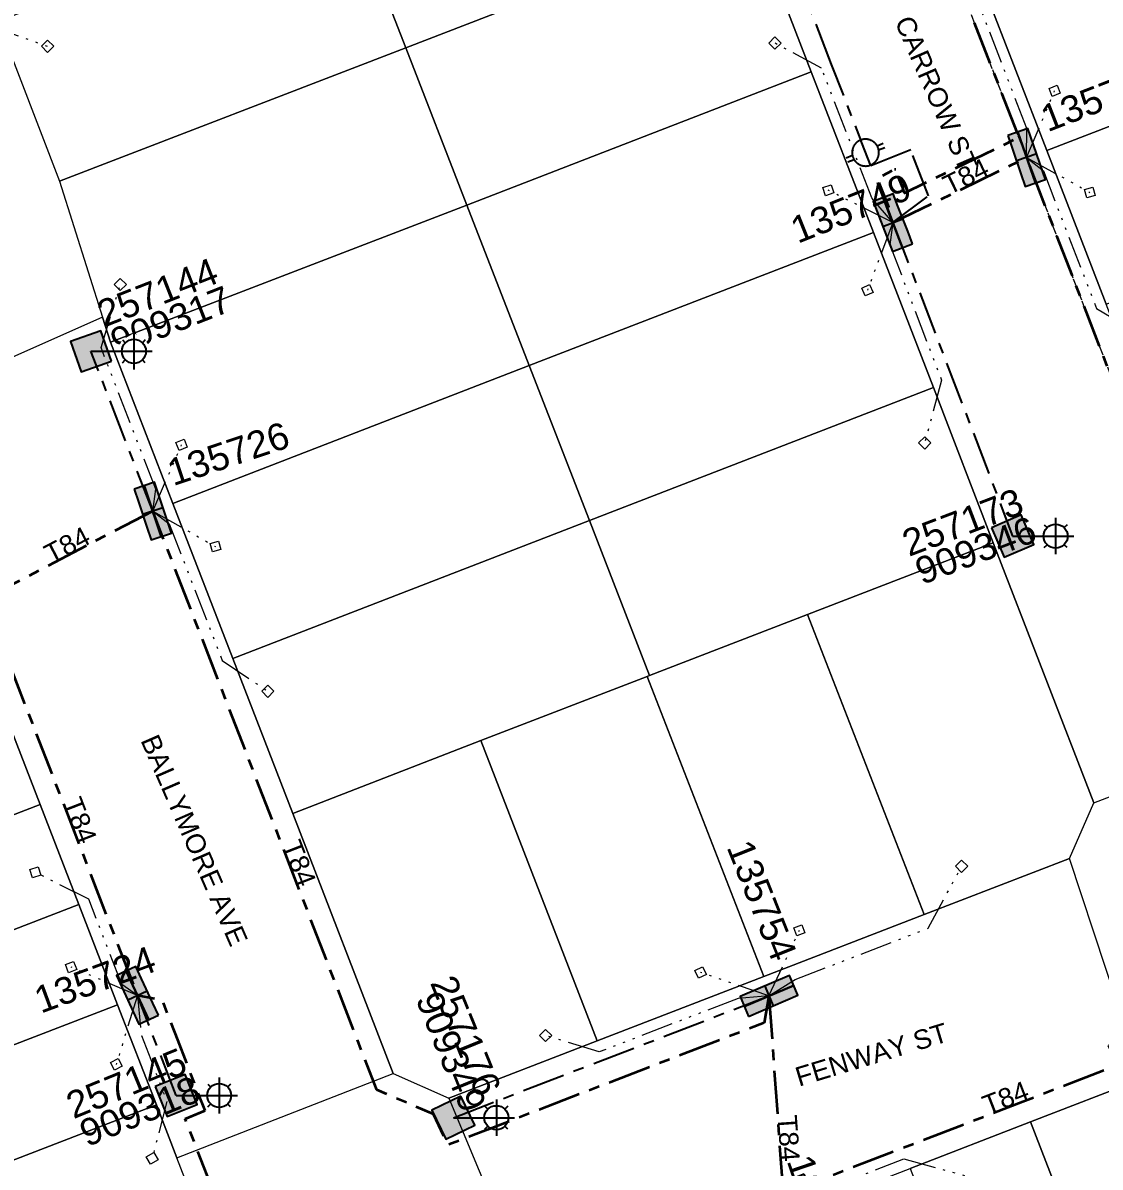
# Model space of a CAD drawing. Header units: metres. Extents: x 0 to 311505, y 0 to 6270811.
# Drawn here: x 310510.9 to 310611.2, y 6270269.2 to 6270375.8 of the extents above; entities that cross this region are included whole.
import ezdxf
from ezdxf import colors
from ezdxf.entities.mleader import LeaderData, LeaderLine
from ezdxf.enums import TextEntityAlignment as Align
from ezdxf.math import Vec2, Vec3

# ---------------------------------------------------------------- set-up
doc = ezdxf.new("R2010")
doc.units = ezdxf.units.M
for name, pattern in [('Cable Exist OH', [1, 1, 0]), ('Cable Exist UG', [7, 4, -1, 1, -1]), ('PHANTOMX2', [6.6, 3, -0.75, 0.2, -0.75, 0.2, -0.75, 0.2, -0.75])]:
    doc.linetypes.add(name, pattern=pattern)
doc.layers.get('0').update_dxf_attribs({"color": 6})
for name, color, linetype, lineweight in [('_User_LV_Exist', 5, 'Continuous', 35), ('Cadastre Land Parcels_SP_EXT', 118, 'Continuous', 15), ('Cadastre Roads_SP_EXT', 218, 'Continuous', 15), ('Mains_LV_EXT', 163, 'Continuous', 25), ('Mains_LV_SL_EXT', 135, 'Continuous', 25), ('Services_SP_EXT', 42, 'PHANTOMX2', 20)]:
    doc.layers.add(name, color=color, linetype=linetype, lineweight=lineweight)
doc.layers.add('Cadastre Roads_SP_NEW', color=214, linetype='Continuous', lineweight=15, transparency=0.65)
for name, color, linetype in [('Equip_LV_EXT', 7, 'Continuous'), ('Equip_SP_SL_EXT', 7, 'Continuous'), ('Notes', 7, 'Continuous'), ('SupportsUG_SP_LV_EXT', 7, 'Continuous'), ('SupportsUG_SP_LV_SL_EXT', 7, 'Continuous')]:
    doc.layers.add(name, color=color, linetype=linetype)
doc.styles.add('COLUMN_LABEL', font='arial.ttf', dxfattribs={"height": 2})
doc.styles.add('iecARIAL', font='arial.ttf', dxfattribs={"height": 2})
doc.styles.add('POLE_LABEL', font='arial.ttf', dxfattribs={"height": 2})
doc.styles.add('SL_LABEL', font='arial.ttf', dxfattribs={"height": 2})
doc.styles.get("Standard").update_dxf_attribs({"font": 'arial.ttf'})

# ---------------------------------------------------------------- blocks, each defined once
blk = doc.blocks.new('COLUMN_EXT')
blk.add_hatch(color=256).paths.add_polyline_path([(1.5, -1.5), (1.5, 1.5), (-1.5, 1.5), (-1.5, -1.5)])
blk.add_lwpolyline([(1.5, 1.5), (-1.5, 1.5), (-1.5, -1.5), (1.5, -1.5)], close=True)
at = {"flags": 1}
blk.add_attdef('Z', (-1.81, 2.35), '', height=0.2, rotation=180, dxfattribs=at)
at = {"flags": 9}
for tag, p in [('STREETNAME', (-1.81, 1.6)), ('LOCATION', (-1.81, 1.4)), ('SUBURB', (-1.81, 1.8)), ('LEGEND', (-1.81, 1.2)), ('USAGE', (-1.81, 1)), ('NOTES', (-1.81, 2)), ('COLUMN_TYPE', (-1.81, 0.4)), ('OWNED_BY', (-1.81, 0.6)), ('STATE', (-1.81, 0.8))]:
    blk.add_attdef(tag, text='', height=0.2, rotation=180, dxfattribs=at).set_placement(p, align=Align.MIDDLE_LEFT)
for tag, style, p in [('STRUCTURE_PLANT_NUMBER', 'POLE_LABEL', (-1.81, -0.03)), ('STREET_CODE', 'COLUMN_LABEL', (-1.81, 0.2))]:
    blk.add_attdef(tag, text='', height=0.2, rotation=180, dxfattribs=dict(at, style=style)).set_placement(p, align=Align.MIDDLE_LEFT)
at = {"style": 'COLUMN_LABEL', "width": 0.9, "flags": 8}
blk.add_attdef('ASSET_NUM', text='', height=2, rotation=270, dxfattribs=at).set_placement((2, -4), align=Align.MIDDLE_LEFT)
blk = doc.blocks.new('PILLAR_EXT')
blk.add_hatch(color=256).paths.add_polyline_path([(-2.5, 1), (-2.5, -1), (2.5, -1), (2.5, 1)])
for p, q in [((-2.5, 0), (2.5, 0)), ((0, 1), (0, -1))]:
    blk.add_line(p, q)
at = {"ltscale": 10}
blk.add_line((2.5, 0), (-2.5, 0), dxfattribs=at)
blk.add_lwpolyline([(-2.5, -1), (-1.25, -1), (1.25, -1), (2.5, -1), (2.5, 1), (-2.5, 1)], close=True)
at = {"width": 0.9, "flags": 8}
blk.add_attdef('ASSET_NUM', text='', height=2, rotation=90, dxfattribs=at).set_placement((-2, 4), align=Align.MIDDLE_LEFT)
for tag, p, flags in [('OWNED_BY', (0, -0.2), 9), ('STATE', (0, -0.4), 9), ('SUPPORT_TYPE', (0, -0.6), 9), ('USAGE', (0, -0.8), 9), ('LEGEND', (0, -1), 9), ('LOCATION', (0, -1.2), 9), ('STREETNAME', (0, -1.8), 9), ('SUBURB', (0, -2), 1), ('NOTES', (0, -1.4), 9), ('PARENT', (0, -1.6), 9)]:
    blk.add_attdef(tag, p, '', height=0.2, dxfattribs=dict(flags=flags))
blk = doc.blocks.new('SL_LANTERN_EXT')
at = {"flags": 9}
for tag, p in [('LRATECODE', (-7.4, 0)), ('LOUTREACHVOCAB', (-7.2, 0)), ('LOUTREACH', (-7, 0)), ('LANTNUMBER', (-6.6, 0)), ('LNEW', (-6.4, 0)), ('LMASTVOCAB', (-6.2, 0)), ('LMAST', (-6, 0)), ('LLAMPVOCAB', (-5.8, 0)), ('LLAMP', (-5.6, 0)), ('LEXIST', (-5.4, 0)), ('LCHARGE3PERCENT', (-5.2, 0)), ('LCHARGE3', (-5, 0)), ('LCHARGE2PERCENT', (-4.8, 0)), ('LCHARGE2', (-4.6, 0)), ('LCHARGE1PERCENT', (-4.4, 0)), ('LCHARGE1', (-4.2, 0)), ('LCATEGORY', (-4, 0)), ('LBRACKETVOCAB', (-3.8, 0)), ('LBRACKET', (-3.6, 0)), ('LKINGHEIGHT', (-3.4, 0)), ('CREPLACE', (-3.2, 0)), ('CREMOVE', (-3, 0)), ('CNUMBER', (-2.8, 0)), ('CNEW', (-2.6, 0)), ('CEXIST', (-2.4, 0)), ('USAGE', (-2.2, 0)), ('STATE', (-2, 0)), ('OWNED_BY', (-1.8, 0)), ('ORIENTATION', (-1.6, 0)), ('OPERATING_VOLTAGE', (-1.4, 0)), ('NO_PHASES', (-1.2, 0)), ('LANTERN_TYPE', (-1, 0)), ('LANTERN_PURPOSE', (-0.8, 0)), ('CONTROL_TYPE', (-0.6, 0)), ('CONSTRUCTED_VOLTAGE', (-0.4, 0))]:
    blk.add_attdef(tag, text='', height=0.001, rotation=270, dxfattribs=at).set_placement(p, align=Align.MIDDLE_LEFT)
at = {"style": 'SL_LABEL', "flags": 9}
blk.add_attdef('STREET_CODE', text='', height=0.001, rotation=270, dxfattribs=at).set_placement((0, 0), align=Align.MIDDLE_LEFT)
at = {"flags": 1}
blk.add_attdef('Z', (0, 0), '', height=0.001, rotation=270, dxfattribs=at)
at = {"width": 0.9}
blk.add_attdef('LNUMBER', text='', height=1, dxfattribs=at).set_placement((7, -1), align=Align.MIDDLE_LEFT)
at = {"flags": 9}
for tag, p in [('LREMOVE', (0, -7.6)), ('LREPLACE', (0, -7.8)), ('LTYPE', (0, -8)), ('LTYPEVOCAB', (0, -8.2)), ('LEGEND', (0, -8.4)), ('SUBURB', (0, -8.6)), ('STREETNAME', (0, -8.8)), ('LOCATION', (0, -9)), ('NOTES', (0, -9.2)), ('MAINTAINED_BY', (0, -9.86))]:
    blk.add_attdef(tag, text='', height=0.001, dxfattribs=at).set_placement(p, align=Align.MIDDLE_LEFT)
blk.add_attdef('OPERATED_BY', (0, -9.61), '', height=0.001, dxfattribs=at)
at = {"transparency": 33554687}
blk.add_wipeout([(5.69, 0), (5.06, -1.06), (4, -1.69), (2.94, -1.06), (2.31, 0), (2.94, 1.06), (4, 1.69), (5.06, 1.06)], dxfattribs=at)
for p, q in [((4, 1.69), (4, 0)), ((0, 0), (4, 0)), ((2.94, 1.06), (3.2, 0.8)), ((5.06, 1.06), (4.8, 0.8)), ((2.94, -1.06), (3.2, -0.8)), ((4, 0), (5.69, 0)), ((4, 0), (4, -1.69)), ((5.06, -1.06), (4.8, -0.8))]:
    blk.add_line(p, q)
blk.add_circle((4, 0), 1.12)
blk = doc.blocks.new('CCP_EXT')
at = {"flags": 9}
for tag, p in [('STATE', (0, -1.8)), ('LEGEND', (0, -1.4)), ('LIFE_SUPPORT', (0, -1.6)), ('NOTES', (0, -2))]:
    blk.add_attdef(tag, text='', height=0.2, dxfattribs=at).set_placement(p, align=Align.MIDDLE_LEFT)
at = {"transparency": 33554687}
blk.add_wipeout([(0, 0.57), (0.57, 0), (0, -0.57), (-0.57, 0)], dxfattribs=at)
blk.add_lwpolyline([(-0.57, 0), (0, 0.57), (0.57, 0), (0, -0.57), (-0.57, 0)])
at = {"flags": 1}
blk.add_attdef('Z', (0, 0), '', height=0.2, dxfattribs=at)
at = {"flags": 9}
for tag, p in [('CCP_TYPE', (0, 0)), ('CONSTRUCTED_VOLTAGE', (0, -0.2)), ('OPERATING_VOLTAGE', (0, -0.6)), ('ORIENTATION', (0, -0.8)), ('OWNED_BY', (0, -1)), ('NO_PHASES', (0, -0.4)), ('USAGE', (0, -1.2))]:
    blk.add_attdef(tag, text='', height=0.2, dxfattribs=at).set_placement(p, align=Align.MIDDLE_LEFT)
blk = doc.blocks.new('LV_UG_LINKS_OPEN_EXT')
at = {"layer": 'Equip_LV_EXT'}
for tag, height, flags, p in [('NO_PHASES', 0.167, 9, (3.17, -2)), ('OPERATING_VOLTAGE', 0.2, 9, (3, -2.6)), ('ORIENTATION', 0.2, 9, (3, -2.8)), ('STATE', 0.2, 9, (3, -3)), ('SWITCH_TYPE', 0.2, 9, (3, -3.2)), ('OWNED_BY', 0.2, 9, (3, -3.8)), ('OPERATED_BY', 0.2, 9, (3, -4)), ('USAGE', 0.2, 9, (3, -3.4)), ('NOTES', 0.2, 9, (3, -3.6)), ('MAINTAINED_BY', 0.2, 9, (3, -4.2)), ('TYPE', 0.2, 9, (3, -4.6)), ('Z', 0.2, 1, (3, -4.8)), ('NUMBER_OF_PHASES', 0.2, 9, (3, -4.4))]:
    blk.add_attdef(tag, text='', height=height, dxfattribs=dict(at, flags=flags)).set_placement(p, align=Align.MIDDLE_LEFT)
at = {"transparency": 33554687}
blk.add_wipeout([(4, 1.25), (3.97, 1.25), (3.94, 1.25), (3.91, 1.25), (3.88, 1.24), (3.85, 1.24), (3.82, 1.24), (3.79, 1.23), (3.76, 1.23), (3.73, 1.22), (3.7, 1.21), (3.67, 1.2), (3.64, 1.2), (3.61, 1.19), (3.58, 1.18), (3.55, 1.17), (3.52, 1.15), (3.49, 1.14), (3.47, 1.13), (3.44, 1.12), (3.41, 1.1), (3.38, 1.09), (3.36, 1.07), (3.33, 1.06), (3.31, 1.04), (3.28, 1.02), (3.26, 1), (3.23, 0.99), (3.21, 0.97), (3.18, 0.95), (3.16, 0.93), (3.14, 0.91), (3.12, 0.88), (3.09, 0.86), (3.07, 0.84), (3.05, 0.82), (3.03, 0.79), (3.01, 0.77), (3, 0.74), (2.98, 0.72), (2.96, 0.69), (2.94, 0.67), (2.93, 0.64), (2.91, 0.62), (2.9, 0.59), (2.88, 0.56), (2.87, 0.53), (2.86, 0.51), (2.85, 0.48), (2.83, 0.45), (2.82, 0.42), (2.81, 0.39), (2.8, 0.36), (2.8, 0.33), (2.79, 0.3), (2.78, 0.27), (2.77, 0.24), (2.77, 0.21), (2.76, 0.18), (2.76, 0.15), (2.76, 0.12), (2.75, 0.09), (2.75, 0.06), (2.75, 0.03), (2.75, 0), (2.75, -0.03), (2.75, -0.06), (2.75, -0.09), (2.76, -0.12), (2.76, -0.15), (2.76, -0.18), (2.77, -0.21), (2.77, -0.24), (2.78, -0.27), (2.79, -0.3), (2.8, -0.33), (2.8, -0.36), (2.81, -0.39), (2.82, -0.42), (2.83, -0.45), (2.85, -0.48), (2.86, -0.51), (2.87, -0.53), (2.88, -0.56), (2.9, -0.59), (2.91, -0.62), (2.93, -0.64), (2.94, -0.67), (2.96, -0.69), (2.98, -0.72), (3, -0.74), (3.01, -0.77), (3.03, -0.79), (3.05, -0.82), (3.07, -0.84), (3.09, -0.86), (3.12, -0.88), (3.14, -0.91), (3.16, -0.93), (3.18, -0.95), (3.21, -0.97), (3.23, -0.99), (3.26, -1), (3.28, -1.02), (3.31, -1.04), (3.33, -1.06), (3.36, -1.07), (3.38, -1.09), (3.41, -1.1), (3.44, -1.12), (3.47, -1.13), (3.49, -1.14), (3.52, -1.15), (3.55, -1.17), (3.58, -1.18), (3.61, -1.19), (3.64, -1.2), (3.67, -1.2), (3.7, -1.21), (3.73, -1.22), (3.76, -1.23), (3.79, -1.23), (3.82, -1.24), (3.85, -1.24), (3.88, -1.24), (3.91, -1.25), (3.94, -1.25), (3.97, -1.25), (4, -1.25), (4.03, -1.25), (4.06, -1.25), (4.09, -1.25), (4.12, -1.24), (4.15, -1.24), (4.18, -1.24), (4.21, -1.23), (4.24, -1.23), (4.27, -1.22), (4.3, -1.21), (4.33, -1.2), (4.36, -1.2), (4.39, -1.19), (4.42, -1.18), (4.45, -1.17), (4.48, -1.15), (4.51, -1.14), (4.53, -1.13), (4.56, -1.12), (4.59, -1.1), (4.62, -1.09), (4.64, -1.07), (4.67, -1.06), (4.69, -1.04), (4.72, -1.02), (4.74, -1), (4.77, -0.99), (4.79, -0.97), (4.82, -0.95), (4.84, -0.93), (4.86, -0.91), (4.88, -0.88), (4.91, -0.86), (4.93, -0.84), (4.95, -0.82), (4.97, -0.79), (4.99, -0.77), (5, -0.74), (5.02, -0.72), (5.04, -0.69), (5.06, -0.67), (5.07, -0.64), (5.09, -0.62), (5.1, -0.59), (5.12, -0.56), (5.13, -0.53), (5.14, -0.51), (5.15, -0.48), (5.17, -0.45), (5.18, -0.42), (5.19, -0.39), (5.2, -0.36), (5.2, -0.33), (5.21, -0.3), (5.22, -0.27), (5.23, -0.24), (5.23, -0.21), (5.24, -0.18), (5.24, -0.15), (5.24, -0.12), (5.25, -0.09), (5.25, -0.06), (5.25, -0.03), (5.25, 0), (5.25, 0.03), (5.25, 0.06), (5.25, 0.09), (5.24, 0.12), (5.24, 0.15), (5.24, 0.18), (5.23, 0.21), (5.23, 0.24), (5.22, 0.27), (5.21, 0.3), (5.2, 0.33), (5.2, 0.36), (5.19, 0.39), (5.18, 0.42), (5.17, 0.45), (5.15, 0.48), (5.14, 0.51), (5.13, 0.53), (5.12, 0.56), (5.1, 0.59), (5.09, 0.62), (5.07, 0.64), (5.06, 0.67), (5.04, 0.69), (5.02, 0.72), (5, 0.74), (4.99, 0.77), (4.97, 0.79), (4.95, 0.82), (4.93, 0.84), (4.91, 0.86), (4.88, 0.88), (4.86, 0.91), (4.84, 0.93), (4.82, 0.95), (4.79, 0.97), (4.77, 0.99), (4.74, 1), (4.72, 1.02), (4.69, 1.04), (4.67, 1.06), (4.64, 1.07), (4.62, 1.09), (4.59, 1.1), (4.56, 1.12), (4.53, 1.13), (4.51, 1.14), (4.48, 1.15), (4.45, 1.17), (4.42, 1.18), (4.39, 1.19), (4.36, 1.2), (4.33, 1.2), (4.3, 1.21), (4.27, 1.22), (4.24, 1.23), (4.21, 1.23), (4.18, 1.24), (4.15, 1.24), (4.12, 1.24), (4.09, 1.25), (4.06, 1.25), (4.03, 1.25)], dxfattribs=at).dxf.layer = 'Equip_LV_EXT'
at = {"layer": 'Equip_LV_EXT'}
for p, q in [((3.79, 1.86), (3.79, 1.23)), ((4.21, 1.86), (4.21, 1.23)), ((3.79, -1.23), (3.79, -1.86)), ((4.21, -1.23), (4.21, -1.86))]:
    blk.add_line(p, q, dxfattribs=at)
at = {"layer": 'Equip_LV_EXT', "flags": 128}
blk.add_lwpolyline([(4, 1.25), (3.97, 1.25), (3.94, 1.25), (3.91, 1.25), (3.88, 1.24), (3.85, 1.24), (3.82, 1.24), (3.79, 1.23), (3.76, 1.23), (3.73, 1.22), (3.7, 1.21), (3.67, 1.2), (3.64, 1.2), (3.61, 1.19), (3.58, 1.18), (3.55, 1.17), (3.52, 1.15), (3.49, 1.14), (3.47, 1.13), (3.44, 1.12), (3.41, 1.1), (3.38, 1.09), (3.36, 1.07), (3.33, 1.06), (3.31, 1.04), (3.28, 1.02), (3.26, 1), (3.23, 0.99), (3.21, 0.97), (3.18, 0.95), (3.16, 0.93), (3.14, 0.91), (3.12, 0.88), (3.09, 0.86), (3.07, 0.84), (3.05, 0.82), (3.03, 0.79), (3.01, 0.77), (3, 0.74), (2.98, 0.72), (2.96, 0.69), (2.94, 0.67), (2.93, 0.64), (2.91, 0.62), (2.9, 0.59), (2.88, 0.56), (2.87, 0.53), (2.86, 0.51), (2.85, 0.48), (2.83, 0.45), (2.82, 0.42), (2.81, 0.39), (2.8, 0.36), (2.8, 0.33), (2.79, 0.3), (2.78, 0.27), (2.77, 0.24), (2.77, 0.21), (2.76, 0.18), (2.76, 0.15), (2.76, 0.12), (2.75, 0.09), (2.75, 0.06), (2.75, 0.03), (2.75, 0), (2.75, -0.03), (2.75, -0.06), (2.75, -0.09), (2.76, -0.12), (2.76, -0.15), (2.76, -0.18), (2.77, -0.21), (2.77, -0.24), (2.78, -0.27), (2.79, -0.3), (2.8, -0.33), (2.8, -0.36), (2.81, -0.39), (2.82, -0.42), (2.83, -0.45), (2.85, -0.48), (2.86, -0.51), (2.87, -0.53), (2.88, -0.56), (2.9, -0.59), (2.91, -0.62), (2.93, -0.64), (2.94, -0.67), (2.96, -0.69), (2.98, -0.72), (3, -0.74), (3.01, -0.77), (3.03, -0.79), (3.05, -0.82), (3.07, -0.84), (3.09, -0.86), (3.12, -0.88), (3.14, -0.91), (3.16, -0.93), (3.18, -0.95), (3.21, -0.97), (3.23, -0.99), (3.26, -1), (3.28, -1.02), (3.31, -1.04), (3.33, -1.06), (3.36, -1.07), (3.38, -1.09), (3.41, -1.1), (3.44, -1.12), (3.47, -1.13), (3.49, -1.14), (3.52, -1.15), (3.55, -1.17), (3.58, -1.18), (3.61, -1.19), (3.64, -1.2), (3.67, -1.2), (3.7, -1.21), (3.73, -1.22), (3.76, -1.23), (3.79, -1.23), (3.82, -1.24), (3.85, -1.24), (3.88, -1.24), (3.91, -1.25), (3.94, -1.25), (3.97, -1.25), (4, -1.25), (4.03, -1.25), (4.06, -1.25), (4.09, -1.25), (4.12, -1.24), (4.15, -1.24), (4.18, -1.24), (4.21, -1.23), (4.24, -1.23), (4.27, -1.22), (4.3, -1.21), (4.33, -1.2), (4.36, -1.2), (4.39, -1.19), (4.42, -1.18), (4.45, -1.17), (4.48, -1.15), (4.51, -1.14), (4.53, -1.13), (4.56, -1.12), (4.59, -1.1), (4.62, -1.09), (4.64, -1.07), (4.67, -1.06), (4.69, -1.04), (4.72, -1.02), (4.74, -1), (4.77, -0.99), (4.79, -0.97), (4.82, -0.95), (4.84, -0.93), (4.86, -0.91), (4.88, -0.88), (4.91, -0.86), (4.93, -0.84), (4.95, -0.82), (4.97, -0.79), (4.99, -0.77), (5, -0.74), (5.02, -0.72), (5.04, -0.69), (5.06, -0.67), (5.07, -0.64), (5.09, -0.62), (5.1, -0.59), (5.12, -0.56), (5.13, -0.53), (5.14, -0.51), (5.15, -0.48), (5.17, -0.45), (5.18, -0.42), (5.19, -0.39), (5.2, -0.36), (5.2, -0.33), (5.21, -0.3), (5.22, -0.27), (5.23, -0.24), (5.23, -0.21), (5.24, -0.18), (5.24, -0.15), (5.24, -0.12), (5.25, -0.09), (5.25, -0.06), (5.25, -0.03), (5.25, 0), (5.25, 0.03), (5.25, 0.06), (5.25, 0.09), (5.24, 0.12), (5.24, 0.15), (5.24, 0.18), (5.23, 0.21), (5.23, 0.24), (5.22, 0.27), (5.21, 0.3), (5.2, 0.33), (5.2, 0.36), (5.19, 0.39), (5.18, 0.42), (5.17, 0.45), (5.15, 0.48), (5.14, 0.51), (5.13, 0.53), (5.12, 0.56), (5.1, 0.59), (5.09, 0.62), (5.07, 0.64), (5.06, 0.67), (5.04, 0.69), (5.02, 0.72), (5, 0.74), (4.99, 0.77), (4.97, 0.79), (4.95, 0.82), (4.93, 0.84), (4.91, 0.86), (4.88, 0.88), (4.86, 0.91), (4.84, 0.93), (4.82, 0.95), (4.79, 0.97), (4.77, 0.99), (4.74, 1), (4.72, 1.02), (4.69, 1.04), (4.67, 1.06), (4.64, 1.07), (4.62, 1.09), (4.59, 1.1), (4.56, 1.12), (4.53, 1.13), (4.51, 1.14), (4.48, 1.15), (4.45, 1.17), (4.42, 1.18), (4.39, 1.19), (4.36, 1.2), (4.33, 1.2), (4.3, 1.21), (4.27, 1.22), (4.24, 1.23), (4.21, 1.23), (4.18, 1.24), (4.15, 1.24), (4.12, 1.24), (4.09, 1.25), (4.06, 1.25), (4.03, 1.25)], close=True, dxfattribs=at)
at = {"layer": 'Equip_LV_EXT', "flags": 9}
for tag, p in [('ACTUAL_STATUS', (3.17, -1.67)), ('CONSTRUCTED_VOLTAGE', (3.17, -1.83))]:
    blk.add_attdef(tag, text='', height=0.167, dxfattribs=at).set_placement(p, align=Align.MIDDLE_LEFT)

msp = doc.modelspace()

# ---------------------------------------------------------------- linework, layer by layer
at = {"layer": '_User_LV_Exist', "linetype": 'Cable Exist UG', "flags": 128}
for points in [[(310522.97, 6270330.34), (310509.05, 6270323.07), (310509.05, 6270323.07), (310507.25, 6270327.74), (310505.17, 6270326.8), (310507.07, 6270322.66)], [(310581.64, 6270266.74), (310599.31, 6270273.56), (310599.31, 6270273.56), (310603.96, 6270275.36), (310612.73, 6270278.75), (310611.95, 6270280.59), (310611.95, 6270280.59), (310613.69, 6270281.26), (310625.21, 6270285.71), (310627.08, 6270284.29)], [(310580.33, 6270285.19), (310581.64, 6270266.74)]]:
    msp.add_lwpolyline(points, dxfattribs=at)
at = {"layer": 'Cadastre Land Parcels_SP_EXT', "linetype": 'Continuous'}
for points in [[(310578.62, 6270385.89), (310572.85, 6270400.81), (310540.73, 6270388.38), (310546.52, 6270373.47), (310578.62, 6270385.89)], [(310636.34, 6270375.55), (310630.55, 6270390.46), (310600.42, 6270378.85), (310606.19, 6270363.92), (310636.34, 6270375.55)], [(310546.52, 6270373.47), (310540.73, 6270388.38), (310508.54, 6270375.93), (310514.29, 6270361.06), (310546.52, 6270373.47)], [(310584.27, 6270371.25), (310578.62, 6270385.89), (310546.52, 6270373.47), (310552.21, 6270358.84), (310584.27, 6270371.25)], [(310641.89, 6270361.26), (310636.34, 6270375.55), (310606.19, 6270363.92), (310611.71, 6270349.62), (310641.89, 6270361.26)], [(310552.21, 6270358.84), (310546.52, 6270373.47), (310514.29, 6270361.06), (310518.28, 6270348.4), (310519.02, 6270346.06), (310552.21, 6270358.84)], [(310590.05, 6270356.28), (310584.27, 6270371.25), (310552.21, 6270358.84), (310558.01, 6270343.89), (310590.05, 6270356.28)], [(310558.01, 6270343.89), (310552.21, 6270358.84), (310519.02, 6270346.06), (310524.83, 6270331.05), (310558.01, 6270343.89)], [(310595.63, 6270341.85), (310590.05, 6270356.28), (310558.01, 6270343.89), (310563.61, 6270329.47), (310595.63, 6270341.85)], [(310563.61, 6270329.47), (310558.01, 6270343.89), (310524.83, 6270331.05), (310530.41, 6270316.61), (310563.61, 6270329.47)], [(310583.9, 6270320.71), (310601.21, 6270327.4), (310595.63, 6270341.85), (310563.61, 6270329.47), (310569.22, 6270315.04), (310583.9, 6270320.71)], [(310553.5, 6270308.97), (310568.99, 6270314.95), (310569.22, 6270315.04), (310563.61, 6270329.47), (310530.41, 6270316.61), (310536, 6270302.17), (310553.5, 6270308.97)], [(310608.29, 6270297.99), (310610.57, 6270303.16), (310601.21, 6270327.4), (310583.9, 6270320.71), (310594.76, 6270292.76), (310608.29, 6270297.99)], [(310594.76, 6270292.76), (310583.9, 6270320.71), (310569.22, 6270315.04), (310568.99, 6270314.95), (310579.85, 6270287), (310594.76, 6270292.76)], [(310579.85, 6270287), (310568.99, 6270314.95), (310553.5, 6270308.97), (310564.35, 6270281.02), (310579.85, 6270287)], [(310512.49, 6270303.01), (310508.89, 6270312.34), (310480.91, 6270301.54), (310484.51, 6270292.22), (310512.49, 6270303.01)], [(310564.35, 6270281.02), (310553.5, 6270308.97), (310536, 6270302.17), (310545.36, 6270277.97), (310550.53, 6270275.68), (310564.35, 6270281.02)], [(310516.1, 6270293.69), (310512.49, 6270303.01), (310484.51, 6270292.22), (310488.12, 6270282.9), (310516.1, 6270293.69)], [(310519.7, 6270284.37), (310516.1, 6270293.69), (310488.12, 6270282.9), (310491.72, 6270273.58), (310519.7, 6270284.37)], [(310523.31, 6270275.05), (310519.7, 6270284.37), (310491.72, 6270273.58), (310495.33, 6270264.26), (310523.31, 6270275.05)], [(310626.7, 6270247.54), (310615.12, 6270277.5), (310604.67, 6270273.46), (310616.26, 6270243.51), (310626.7, 6270247.54)], [(310526.91, 6270265.72), (310525.22, 6270270.1), (310523.31, 6270275.05), (310495.33, 6270264.26), (310498.93, 6270254.93), (310526.91, 6270265.72)], [(310616.26, 6270243.51), (310604.67, 6270273.46), (310593.46, 6270269.13), (310605.04, 6270239.17), (310616.26, 6270243.51)]]:
    msp.add_lwpolyline(points, close=True, dxfattribs=at)
at = {"layer": 'Services_SP_EXT'}
for points in [[(310604.31, 6270363.27), (310604.34, 6270365.97), (310604.34, 6270365.97), (310599.52, 6270378.45), (310600.86, 6270383.81)], [(310581.64, 6270266.74), (310584.1, 6270266.62), (310584.1, 6270266.62), (310592.89, 6270270.01), (310599.04, 6270268.34)]]:
    msp.add_lwpolyline(points, dxfattribs=at)

# ---------------------------------------------------------------- block references
at = {"layer": 'SupportsUG_SP_LV_EXT'}
ref = msp.add_blockref('PILLAR_EXT', (310604.31, 6270363.27), dxfattribs=dict(at, rotation=289.0955451402226))
ref.add_attrib('ASSET_NUM', '135750', dxfattribs={"layer": '0', "height": 2.5, "rotation": 21.2225, "style": 'iecARIAL'}).set_placement((310605.81, 6270366.77), align=Align.MIDDLE_LEFT)
ref = msp.add_blockref('PILLAR_EXT', (310591.86, 6270357.2), dxfattribs=dict(at, rotation=111.3279128891068))
ref.add_attrib('ASSET_NUM', '135749', dxfattribs={"layer": '0', "height": 2.5, "rotation": 21.7595, "style": 'iecARIAL'}).set_placement((310593.36, 6270360.7), align=Align.MIDDLE_RIGHT)
ref = msp.add_blockref('PILLAR_EXT', (310522.97, 6270330.34), dxfattribs=dict(at, rotation=288.5152123466505))
ref.add_attrib('ASSET_NUM', '135726', dxfattribs={"layer": '0', "height": 2.5, "rotation": 18.5152, "style": 'iecARIAL'}).set_placement((310524.47, 6270333.84), align=Align.MIDDLE_LEFT)
ref = msp.add_blockref('PILLAR_EXT', (310580.33, 6270285.19), dxfattribs=dict(at, rotation=23.15761145077932))
ref.add_attrib('ASSET_NUM', '135754', dxfattribs={"layer": '0', "height": 2.5, "rotation": 291.7288, "style": 'iecARIAL'}).set_placement((310581.83, 6270288.69), align=Align.MIDDLE_RIGHT)
ref = msp.add_blockref('PILLAR_EXT', (310521.54, 6270285.24), dxfattribs=dict(at, rotation=114.9089495458775))
ref.add_attrib('ASSET_NUM', '135724', dxfattribs={"layer": '0', "height": 2.5, "rotation": 20.2808, "style": 'iecARIAL'}).set_placement((310523.04, 6270288.74), align=Align.MIDDLE_RIGHT)
ref = msp.add_blockref('PILLAR_EXT', (310581.64, 6270266.74), dxfattribs=dict(at, rotation=201.7083708953865))
ref.add_attrib('ASSET_NUM', '135755', dxfattribs={"layer": '0', "height": 2.5, "rotation": 288.8835, "style": 'iecARIAL'}).set_placement((310583.14, 6270270.24), align=Align.MIDDLE_LEFT)
at = {"layer": 'SupportsUG_SP_LV_SL_EXT'}
ref = msp.add_blockref('COLUMN_EXT', (310517.21, 6270345.22), dxfattribs=dict(at, rotation=289.5041206366261))
ref.add_attrib('ASSET_NUM', '909317', dxfattribs={"layer": '0', "height": 2.5, "rotation": 21.4262, "style": 'COLUMN_LABEL'}).set_placement((310519.21, 6270345.97), align=Align.MIDDLE_LEFT)
ref = msp.add_blockref('COLUMN_EXT', (310603.01, 6270328.01), dxfattribs=dict(at, rotation=113.2280977921446))
ref.add_attrib('ASSET_NUM', '909346', dxfattribs={"layer": '0', "height": 2.5, "rotation": 20.8271, "style": 'COLUMN_LABEL'}).set_placement((310605.01, 6270328.76), align=Align.MIDDLE_RIGHT)
ref = msp.add_blockref('COLUMN_EXT', (310550.95, 6270273.85), dxfattribs=dict(at, rotation=25.68936668208486))
ref.add_attrib('ASSET_NUM', '909349', dxfattribs={"layer": '0', "height": 2.5, "rotation": 292.1334, "style": 'COLUMN_LABEL'}).set_placement((310552.95, 6270274.6), align=Align.MIDDLE_RIGHT)
ref = msp.add_blockref('COLUMN_EXT', (310525.15, 6270275.92), dxfattribs=dict(at, rotation=111.9129607714317))
ref.add_attrib('ASSET_NUM', '909318', dxfattribs={"layer": '0', "height": 2.5, "rotation": 22.2547, "style": 'COLUMN_LABEL'}).set_placement((310527.15, 6270276.67), align=Align.MIDDLE_RIGHT)

# ---------------------------------------------------------------- texts
at = {"layer": 'Cadastre Roads_SP_EXT'}
for s, rotation, p in [('CARROW ST', 293.5129, (310592, 6270375.94)), ('BALLYMORE AVE', 293.5408, (310521.8, 6270309)), ('FENWAY ST', 16.9105, (310583.12, 6270276.73))]:
    msp.add_text(s, height=1.8, rotation=rotation, dxfattribs=at).set_placement(p)
at = {"layer": 'Mains_LV_EXT'}
for rotation, p in [(25.9931, (310597.09, 6270359.75)), (27.5794, (310513.49, 6270325.39)), (291.1454, (310514.58, 6270303.24)), (291.1457, (310534.99, 6270299.26)), (21.1205, (310600.65, 6270274.08)), (274.0403, (310581.12, 6270274.03))]:
    msp.add_text('T84', height=1.8, rotation=rotation, dxfattribs=at).set_placement(p)

# ---------------------------------------------------------------- next in the draw order: block references
at = {"layer": 'Equip_SP_SL_EXT'}
ref = msp.add_blockref('SL_LANTERN_EXT', (310517.21, 6270345.22), dxfattribs=at)
ref.add_attrib('ASSET_NUM', '257144', dxfattribs={"layer": '0', "height": 2.5, "rotation": 21.4262, "style": 'iecARIAL'}).set_placement((310518.71, 6270346.72), align=Align.BOTTOM_LEFT)
ref = msp.add_blockref('SL_LANTERN_EXT', (310603.01, 6270328.01), dxfattribs=at)
ref.add_attrib('ASSET_NUM', '257173', dxfattribs={"layer": '0', "height": 2.5, "rotation": 20.8271, "style": 'iecARIAL'}).set_placement((310604.51, 6270329.51), align=Align.BOTTOM_RIGHT)
ref = msp.add_blockref('SL_LANTERN_EXT', (310550.95, 6270273.85), dxfattribs=at)
ref.add_attrib('ASSET_NUM', '257176', dxfattribs={"layer": '0', "height": 2.5, "rotation": 292.1334, "style": 'iecARIAL'}).set_placement((310552.45, 6270275.35), align=Align.BOTTOM_RIGHT)
ref = msp.add_blockref('SL_LANTERN_EXT', (310525.15, 6270275.92), dxfattribs=at)
ref.add_attrib('ASSET_NUM', '257145', dxfattribs={"layer": '0', "height": 2.5, "rotation": 22.2547, "style": 'iecARIAL'}).set_placement((310526.65, 6270277.42), align=Align.BOTTOM_RIGHT)
at = {"layer": 'Services_SP_EXT'}
for p in [(310513.18, 6270373.63), (310580.88, 6270373.92), (310594.83, 6270336.69), (310533.68, 6270313.56), (310598.26, 6270297.27), (310559.54, 6270281.51)]:
    msp.add_blockref('CCP_EXT', p, dxfattribs=at)
for p, rotation in [((310606.92, 6270369.47), 247.0955451125624), ((310585.85, 6270360.22), 333.32791259907), ((310610.2, 6270360.02), 151.0955448793557), ((310589.49, 6270350.91), 69.32791278985286), ((310525.65, 6270336.51), 246.5152124130293), ((310528.82, 6270327.03), 150.5152122782201), ((310512.03, 6270296.7), 333.1968634000605), ((310583.16, 6270291.3), 245.1576116511573), ((310515.36, 6270287.88), 336.908949357428), ((310573.96, 6270287.37), 341.1576117491724), ((310522.91, 6270270.06), 75.3737292820979)]:
    msp.add_blockref('CCP_EXT', p, dxfattribs=dict(at, rotation=rotation))

# ---------------------------------------------------------------- next in the draw order: linework, layer by layer
at = {"layer": '_User_LV_Exist', "linetype": 'Cable Exist UG', "flags": 128}
for points in [[(310659.67, 6270315.65), (310645.27, 6270310.08), (310645.27, 6270310.08), (310632.33, 6270305.08), (310625.64, 6270308.05), (310615.51, 6270334.28), (310614.75, 6270336.24), (310614.75, 6270336.24), (310609.88, 6270348.86), (310604.48, 6270362.83)], [(310580.33, 6270285.19), (310579.87, 6270282.68), (310579.87, 6270282.68), (310565.61, 6270277.17), (310550.45, 6270271.31), (310549.1, 6270274.17), (310549.1, 6270274.17), (310543.82, 6270276.44), (310534.14, 6270301.46), (310522.97, 6270330.34)], [(310507.07, 6270322.66), (310521.54, 6270285.24)], [(310536.18, 6270247.38), (310534.87, 6270250.78), (310534.87, 6270250.78), (310532.44, 6270257.07), (310530.64, 6270261.73), (310525.99, 6270273.74), (310527.83, 6270274.52), (310527.83, 6270274.52), (310527.09, 6270276.44), (310525.29, 6270281.1), (310523.86, 6270284.78), (310521.54, 6270285.24)]]:
    msp.add_lwpolyline(points, dxfattribs=at)
at = {"layer": 'Cadastre Roads_SP_EXT', "linetype": 'Continuous'}
for points in [[(310627.18, 6270309.57), (310617.24, 6270335.31), (310611.71, 6270349.62), (310606.19, 6270363.92), (310600.42, 6270378.85), (310594.9, 6270393.15), (310589.37, 6270407.46), (310583.73, 6270422.06), (310578.19, 6270436.41), (310573.43, 6270448.73), (310556.82, 6270442.31), (310561.23, 6270430.89), (310567.06, 6270415.81), (310572.85, 6270400.81), (310578.62, 6270385.89), (310584.27, 6270371.25), (310590.05, 6270356.28), (310595.63, 6270341.85), (310601.21, 6270327.4), (310610.57, 6270303.16), (310627.18, 6270309.57)], [(310570.79, 6270260.37), (310582.23, 6270264.79), (310593.46, 6270269.13), (310604.67, 6270273.46), (310615.12, 6270277.5), (310611.7, 6270287.76), (310608.29, 6270297.99), (310594.76, 6270292.76), (310579.85, 6270287), (310564.35, 6270281.02), (310550.53, 6270275.68), (310554.69, 6270265.72), (310558.3, 6270255.54), (310570.79, 6270260.37)]]:
    msp.add_lwpolyline(points, close=True, dxfattribs=at)
at = {"layer": 'Mains_LV_SL_EXT', "color": 4, "linetype": 'Cable Exist UG'}
for points in [[(310591.86, 6270357.2), (310603.01, 6270328.01)], [(310522.97, 6270330.34), (310517.21, 6270345.22)], [(310525.15, 6270275.92), (310521.54, 6270285.24)], [(310550.95, 6270273.85), (310580.33, 6270285.19)]]:
    msp.add_lwpolyline(points, dxfattribs=at)
at = {"layer": 'Services_SP_EXT'}
for points in [[(310500.9, 6270390.18), (310502.91, 6270387.76), (310502.91, 6270387.76), (310507.61, 6270375.58), (310513.18, 6270373.63)], [(310604.31, 6270363.27), (310606.92, 6270369.47)], [(310604.31, 6270363.27), (310610.2, 6270360.02)], [(310604.31, 6270363.27), (310605.87, 6270362.02), (310605.87, 6270362.02), (310610.81, 6270349.22), (310615.91, 6270346.19)], [(310591.86, 6270357.2), (310585.85, 6270360.22)], [(310591.86, 6270357.2), (310589.49, 6270350.91)], [(310591.86, 6270357.2), (310591.58, 6270355.14), (310591.58, 6270355.14), (310596.39, 6270342.53), (310594.83, 6270336.69)], [(310522.97, 6270330.34), (310525.65, 6270336.51)], [(310522.97, 6270330.34), (310528.82, 6270327.03)], [(310522.97, 6270330.34), (310524.5, 6270329.16), (310524.5, 6270329.16), (310529.43, 6270316.42), (310533.68, 6270313.56)], [(310580.33, 6270285.19), (310582.76, 6270286.71), (310582.76, 6270286.71), (310595.15, 6270291.5), (310598.26, 6270297.27)], [(310521.54, 6270285.24), (310520.08, 6270286.26), (310520.08, 6270286.26), (310517.01, 6270294.19), (310512.03, 6270296.7)], [(310580.33, 6270285.19), (310583.16, 6270291.3)], [(310521.54, 6270285.24), (310515.36, 6270287.88)], [(310580.33, 6270285.19), (310573.96, 6270287.37)], [(310521.54, 6270285.24), (310521.91, 6270281.51), (310521.91, 6270281.51), (310524.29, 6270275.36), (310522.91, 6270270.06)], [(310580.33, 6270285.19), (310577.45, 6270284.96), (310577.45, 6270284.96), (310564.53, 6270279.97), (310559.54, 6270281.51)]]:
    msp.add_lwpolyline(points, dxfattribs=at)

# ---------------------------------------------------------------- next in the draw order: block references
msp.add_blockref('CCP_EXT', (310519.94, 6270351.44), dxfattribs=at)
at = {"layer": 'Services_SP_EXT', "rotation": 72.90894963745295}
msp.add_blockref('CCP_EXT', (310519.57, 6270278.81), dxfattribs=at)

# ---------------------------------------------------------------- next in the draw order: linework, layer by layer
at = {"layer": 'Cadastre Roads_SP_EXT', "linetype": 'Continuous'}
msp.add_lwpolyline([(310545.36, 6270277.97), (310536, 6270302.17), (310530.41, 6270316.61), (310524.83, 6270331.05), (310519.02, 6270346.06), (310518.28, 6270348.4), (310498.37, 6270339.54), (310501.68, 6270330.98), (310505.29, 6270321.66), (310508.89, 6270312.34), (310512.49, 6270303.01), (310516.1, 6270293.69), (310519.7, 6270284.37), (310523.31, 6270275.05), (310525.22, 6270270.1), (310545.36, 6270277.97)], close=True, dxfattribs=at)
at = {"layer": 'Services_SP_EXT'}
for points in [[(310522.97, 6270330.34), (310523.25, 6270332.39), (310523.25, 6270332.39), (310518.15, 6270345.58), (310519.94, 6270351.44)], [(310521.54, 6270285.24), (310519.57, 6270278.81)]]:
    msp.add_lwpolyline(points, dxfattribs=at)

# ---------------------------------------------------------------- next in the draw order: block references
at = {"layer": 'Equip_LV_EXT', "rotation": 111.3279128891068}
msp.add_blockref('LV_UG_LINKS_OPEN_EXT', (310590.77, 6270360), dxfattribs=at)

# ---------------------------------------------------------------- next in the draw order: linework, layer by layer
at = {"layer": '_User_LV_Exist', "linetype": 'Cable Exist UG', "flags": 128}
for points in [[(310591.86, 6270357.2), (310590.35, 6270361.28), (310592.08, 6270362.19), (310592.08, 6270362.19), (310592.72, 6270360.54), (310592.92, 6270359.95), (310592.92, 6270359.95), (310601.51, 6270364.13), (310603.61, 6270365.16), (310603.61, 6270365.16), (310598.58, 6270378.09), (310581.75, 6270421.45)], [(310591.86, 6270357.2), (310604.31, 6270363.27)]]:
    msp.add_lwpolyline(points, dxfattribs=at)
at = {"layer": 'Mains_LV_SL_EXT', "color": 4, "linetype": 'Cable Exist UG'}
msp.add_lwpolyline([(310591.86, 6270357.2), (310595.18, 6270359.71), (310595.18, 6270359.71), (310593.52, 6270363.99), (310589.81, 6270362.5), (310589.81, 6270362.5), (310586.16, 6270371.94), (310580.51, 6270386.59)], dxfattribs=at)
at = {"layer": 'Services_SP_EXT'}
msp.add_lwpolyline([(310591.86, 6270357.2), (310589.89, 6270359.51), (310589.89, 6270359.51), (310585.23, 6270371.58), (310580.88, 6270373.92)], dxfattribs=at)

# ---------------------------------------------------------------- next in the draw order: leaders
at = {"layer": 'Notes'}
ml = msp.add_multileader_mtext('Standard', dxfattribs=at)
ml.set_content('Constructed under  \\PURS15861', color=256)
ml.set_leader_properties()
ml.build(insert=Vec2(0, 0))
ml.multileader.update_dxf_attribs({"leader_type": 2, "has_text_frame": 1, "text_left_attachment_type": 2, "text_right_attachment_type": 2, "dogleg_length": 0.01})
ctx = ml.context
ctx.base_point, ctx.char_height, ctx.plane_origin, ctx.plane_x_axis, ctx.plane_y_axis = Vec3(310975.19, 6270395.78), 1.8, Vec3(312213.89, 6270750.77), Vec3(0.932874, 0.360203), Vec3(-0.360203, 0.932874)
ctx.left_attachment, ctx.right_attachment, ctx.text_align_type = 2, 2, 1
notes = []
notes.append((ctx, [(0, (0, 0, 0), (0, 0), (1, 0), 1, [])]))
ctx.mtext.insert, ctx.mtext.text_direction, ctx.mtext.rotation, ctx.mtext.width, ctx.mtext.alignment, ctx.mtext.flow_direction = Vec3(310985.78, 6270402.49), Vec3(0.932874, 0.360203), 0.368486, 20.9235, 2, 5
ctx.mtext.has_bg_fill, ctx.mtext.bg_color, ctx.mtext.bg_scale_factor, ctx.mtext.bg_transparency, ctx.mtext.use_window_bg_color = 1, -1073741824, 2, 0, 1
for ctx, leaders in notes:
    for number, flags, end, landing, length, lines in leaders:
        leader = LeaderData()
        leader.index, (leader.has_last_leader_line, leader.has_dogleg_vector, leader.attachment_direction) = number, flags
        leader.last_leader_point, leader.dogleg_vector, leader.dogleg_length = Vec3(end), Vec3(landing), length
        for number, points, colour, breaks in lines:
            line = LeaderLine()
            line.index, line.vertices, line.color, line.breaks = number, Vec3.list(points), colors.encode_raw_color(colour), breaks
            leader.lines.append(line)
        ctx.leaders.append(leader)

# ---------------------------------------------------------------- next in the draw order: leaders
ml = msp.add_multileader_mtext('Standard', dxfattribs=at)
ml.set_content('Constructed under  \\PURS16270', color=256)
ml.set_leader_properties()
ml.build(insert=Vec2(0, 0))
ml.multileader.update_dxf_attribs({"leader_type": 2, "has_text_frame": 1, "text_left_attachment_type": 2, "text_right_attachment_type": 2, "dogleg_length": 0.01})
ctx = ml.context
ctx.base_point, ctx.char_height, ctx.plane_origin, ctx.plane_x_axis, ctx.plane_y_axis = Vec3(310863.5, 6270348.23), 1.8, Vec3(312104.33, 6270705.46), Vec3(0.932874, 0.360203), Vec3(-0.360203, 0.932874)
ctx.left_attachment, ctx.right_attachment, ctx.text_align_type = 2, 2, 1
notes = []
notes.append((ctx, [(0, (0, 0, 0), (0, 0), (1, 0), 1, [])]))
ctx.mtext.insert, ctx.mtext.text_direction, ctx.mtext.rotation, ctx.mtext.width, ctx.mtext.alignment, ctx.mtext.flow_direction = Vec3(310874.09, 6270354.94), Vec3(0.932874, 0.360203), 0.368486, 20.9235, 2, 5
ctx.mtext.has_bg_fill, ctx.mtext.bg_color, ctx.mtext.bg_scale_factor, ctx.mtext.bg_transparency, ctx.mtext.use_window_bg_color = 1, -1073741824, 2, 0, 1
for ctx, leaders in notes:
    for number, flags, end, landing, length, lines in leaders:
        leader = LeaderData()
        leader.index, (leader.has_last_leader_line, leader.has_dogleg_vector, leader.attachment_direction) = number, flags
        leader.last_leader_point, leader.dogleg_vector, leader.dogleg_length = Vec3(end), Vec3(landing), length
        for number, points, colour, breaks in lines:
            line = LeaderLine()
            line.index, line.vertices, line.color, line.breaks = number, Vec3.list(points), colors.encode_raw_color(colour), breaks
            leader.lines.append(line)
        ctx.leaders.append(leader)

# ---------------------------------------------------------------- next in the draw order: leaders
ml = msp.add_multileader_mtext('Standard', dxfattribs=at)
ml.set_content('Constructed under  \\PURS16270', color=256)
ml.set_leader_properties()
ml.build(insert=Vec2(0, 0))
ml.multileader.update_dxf_attribs({"leader_type": 2, "has_text_frame": 1, "text_left_attachment_type": 2, "text_right_attachment_type": 2, "dogleg_length": 0.01})
ctx = ml.context
ctx.base_point, ctx.char_height, ctx.plane_origin, ctx.plane_x_axis, ctx.plane_y_axis = Vec3(310744.63, 6270298.9), 1.8, Vec3(311985.46, 6270656.14), Vec3(0.932874, 0.360203), Vec3(-0.360203, 0.932874)
ctx.left_attachment, ctx.right_attachment, ctx.text_align_type = 2, 2, 1
notes = []
notes.append((ctx, [(0, (0, 0, 0), (0, 0), (1, 0), 1, [])]))
ctx.mtext.insert, ctx.mtext.text_direction, ctx.mtext.rotation, ctx.mtext.width, ctx.mtext.alignment, ctx.mtext.flow_direction = Vec3(310755.22, 6270305.62), Vec3(0.932874, 0.360203), 0.368486, 20.9235, 2, 5
ctx.mtext.has_bg_fill, ctx.mtext.bg_color, ctx.mtext.bg_scale_factor, ctx.mtext.bg_transparency, ctx.mtext.use_window_bg_color = 1, -1073741824, 2, 0, 1
for ctx, leaders in notes:
    for number, flags, end, landing, length, lines in leaders:
        leader = LeaderData()
        leader.index, (leader.has_last_leader_line, leader.has_dogleg_vector, leader.attachment_direction) = number, flags
        leader.last_leader_point, leader.dogleg_vector, leader.dogleg_length = Vec3(end), Vec3(landing), length
        for number, points, colour, breaks in lines:
            line = LeaderLine()
            line.index, line.vertices, line.color, line.breaks = number, Vec3.list(points), colors.encode_raw_color(colour), breaks
            leader.lines.append(line)
        ctx.leaders.append(leader)

# ---------------------------------------------------------------- next in the draw order: linework, layer by layer
at = {"layer": 'Cadastre Roads_SP_NEW', "linetype": 'Cable Exist OH', "flags": 128}
msp.add_lwpolyline([(310572.16, 6270446.49), (310566.28, 6270444.22), (310565.2, 6270447.02, -0.414209), (310569.49, 6270456.72), (310627.33, 6270479.06, -0.414214), (310637.03, 6270474.77), (310691.14, 6270334.69, -0.414214), (310686.84, 6270324.99), (310629.01, 6270302.65, -0.414214), (310619.31, 6270306.94), (310625.19, 6270309.21), (310572.16, 6270446.49)], format="xyb", dxfattribs=at)

# ---------------------------------------------------------------- next in the draw order: leaders
at = {"layer": 'Notes'}
ml = msp.add_multileader_mtext('Standard', dxfattribs=at)
ml.set_content('Future construction under  \\PURS19531', color=256)
ml.set_leader_properties()
ml.build(insert=Vec2(0, 0))
ml.multileader.update_dxf_attribs({"leader_type": 2, "has_text_frame": 1, "text_left_attachment_type": 2, "text_right_attachment_type": 2, "dogleg_length": 0.01})
ctx = ml.context
ctx.base_point, ctx.char_height, ctx.plane_origin, ctx.plane_x_axis, ctx.plane_y_axis = Vec3(310873.11, 6270327.32), 1.8, Vec3(312113.21, 6270685.4), Vec3(0.932874, 0.360203), Vec3(-0.360203, 0.932874)
ctx.left_attachment, ctx.right_attachment, ctx.text_align_type = 2, 2, 1
notes = []
notes.append((ctx, [(0, (0, 0, 0), (0, 0), (1, 0), 1, [])]))
ctx.mtext.insert, ctx.mtext.text_direction, ctx.mtext.rotation, ctx.mtext.width, ctx.mtext.alignment, ctx.mtext.flow_direction = Vec3(310883.18, 6270335.42), Vec3(0.932874, 0.360203), 0.368486, 20.9235, 2, 5
ctx.mtext.has_bg_fill, ctx.mtext.bg_color, ctx.mtext.bg_scale_factor, ctx.mtext.bg_transparency, ctx.mtext.use_window_bg_color = 1, -1073741824, 2, 0, 1
for ctx, leaders in notes:
    for number, flags, end, landing, length, lines in leaders:
        leader = LeaderData()
        leader.index, (leader.has_last_leader_line, leader.has_dogleg_vector, leader.attachment_direction) = number, flags
        leader.last_leader_point, leader.dogleg_vector, leader.dogleg_length = Vec3(end), Vec3(landing), length
        for number, points, colour, breaks in lines:
            line = LeaderLine()
            line.index, line.vertices, line.color, line.breaks = number, Vec3.list(points), colors.encode_raw_color(colour), breaks
            leader.lines.append(line)
        ctx.leaders.append(leader)

doc.saveas('drawing.dxf')
